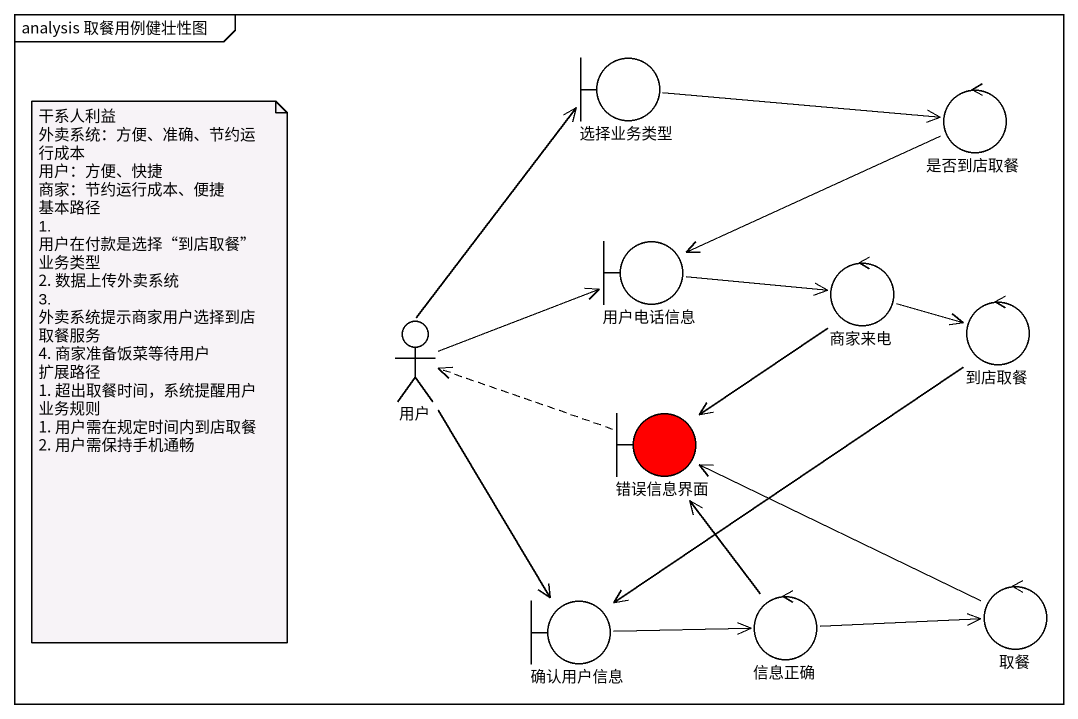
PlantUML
@startuml
mainframe analysis 取餐用例健壮性图
boundary 选择业务类型
control 是否到店取餐
boundary 用户电话信息
control 商家来电
actor 用户
control 到店取餐
boundary 错误信息界面 #FF0000
boundary 确认用户信息
control 信息正确
control 取餐
选择业务类型 -right-> 是否到店取餐
是否到店取餐 -left-> 用户电话信息
用户电话信息 -right-> 商家来电
商家来电 -right-> 到店取餐
商家来电 --> 错误信息界面
用户 -up-> 选择业务类型
用户 -right-> 用户电话信息
用户 --> 确认用户信息
到店取餐 --> 确认用户信息
错误信息界面 .left.> 用户
确认用户信息 -right-> 信息正确
信息正确 -up-> 错误信息界面
信息正确 -right-> 取餐
取餐 -left-> 错误信息界面
note as N1
  干系人利益
  外卖系统：方便、准确、节约运行成本
  用户：方便、快捷
  商家：节约运行成本、便捷
  基本路径
  1. 用户在付款是选择“到店取餐”业务类型
  2. 数据上传外卖系统
  3. 外卖系统提示商家用户选择到店取餐服务
  4. 商家准备饭菜等待用户
  扩展路径
  1. 超出取餐时间，系统提醒用户
  业务规则
  1. 用户需在规定时间内到店取餐
  2. 用户需保持手机通畅
end note
@enduml
